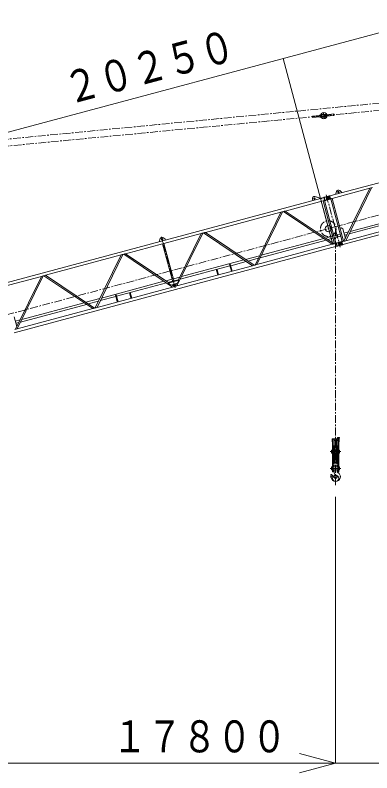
# Model space of a CAD drawing. Units: millimetres on the paper, enlarged 100 times, with parts at other scales. Extents: x -19862 to 20428, y -14084 to 14197.
# Drawn here: x -9886 to -7021, y 1256 to 7339 of the extents above; entities that cross this region are included whole.
import ezdxf
from ezdxf.enums import TextEntityAlignment as Align

# ---------------------------------------------------------------- set-up
doc = ezdxf.new("R2010")
doc.units = ezdxf.units.MM
doc.header["$LTSCALE"] = 100
doc.header["$PDMODE"] = 32
doc.header["$PDSIZE"] = 50
doc.linetypes.add('CHAIN1', pattern=[8, 5, -1, 1, -1])
doc.linetypes.add('USER2', pattern=[2, 1.25, -0.25, 0.25, -0.25])
for name, color, linetype, lineweight in [('0-3_SABU0', 7, 'Continuous', 18), ('1-0_SABU17', 3, 'USER2', 18), ('1-1_SABU20', 5, 'Continuous', 9)]:
    doc.layers.add(name, color=color, linetype=linetype, lineweight=lineweight)
doc.styles.add('ＭＳ ゴシック', font='')
doc.styles.get('ＭＳ ゴシック').set_extended_font_data('MS Gothic')

# ---------------------------------------------------------------- blocks, each defined once
blk = doc.blocks.new('全体立面')
at = {"layer": '0-3_SABU0', "linetype": 'USER2'}
for p, q in [((-5762.1, 5587.2), (20799, 8154.6)), ((-5752.5, 5488), (10179.6, 7012.1)), ((10175.8, 7052), (10183.4, 6972.3)), ((10355.9, 5227.8), (15633.7, 6641.9)), ((10218.2, 5741.6), (10443.9, 4899.3)), ((10218.2, 5741.6), (10443.9, 4899.3)), ((5078.1, 3813.6), (10355.9, 5227.8)), ((10367.5, 1078.8), (10367.5, 5215.5)), ((7790.5, 4246.3), (7569.9, 5069.5)), ((10343.5, 1799.6), (10391.5, 1799.6)), ((10343.5, 1799.6), (10391.5, 1799.6)), ((10283.5, 1619.6), (10451.5, 1619.6)), ((10283.5, 1619.6), (10451.5, 1619.6)), ((10283.5, 1347.6), (10451.5, 1347.6)), ((10283.5, 1347.6), (10451.5, 1347.6)), ((10343.5, 1439.6), (10391.5, 1439.6)), ((10343.5, 1439.6), (10391.5, 1439.6)), ((10283.5, 1215.6), (10451.5, 1215.6)), ((10283.5, 1215.6), (10451.5, 1215.6))]:
    blk.add_line(p, q, dxfattribs=at)
at = {"layer": '0-3_SABU0'}
for p, q in [((10273.5, 5723.5), (15403.8, 7098.2)), ((9994.5, 7007.3), (10110.7, 7018.4)), ((9996.9, 6981.8), (9994.5, 7007.3)), ((9996.9, 6981.8), (10113.2, 6992.9)), ((10113.5, 6989.7), (10125.7, 6990.9)), ((10205.9, 7039.6), (10140.6, 7033.3)), ((10207.1, 7027.6), (10141.8, 7021.4)), ((10209.5, 7002.1), (10144.2, 6995.9)), ((10210.7, 6990.2), (10145.4, 6983.9)), ((10151.3, 6997.4), (10149, 7021.3)), ((10151.3, 6997.4), (10212.6, 7003.2)), ((10207.1, 7027.6), (10205.9, 7039.6)), ((10209.5, 7002.1), (10210.7, 6990.2)), ((10221.3, 7030.6), (10224, 7001.9)), ((10337.7, 7040.1), (10221.4, 7029)), ((10340.1, 7014.6), (10223.9, 7003.5)), ((10337.7, 7040.1), (10340.1, 7014.6)), ((10482.7, 4942.7), (15666.5, 6331.6)), ((10311.3, 5683.5), (10919.4, 5846.5)), ((10503, 4998.2), (10919.4, 5846.5)), ((10530.9, 5005.7), (10947.3, 5854)), ((10947.3, 5854), (10960.2, 5857.4)), ((10265.7, 5725.3), (10215.4, 5711.9)), ((10266.6, 5724.8), (10265.7, 5725.3)), ((10266.6, 5724.8), (10280.7, 5672.2)), ((10273.5, 5723.5), (10266.8, 5724.2)), ((10286, 5676.8), (10273.5, 5723.5)), ((10383.5, 5797.1), (10370.2, 5761.8)), ((10373.3, 5750.3), (10370.2, 5761.8)), ((10433.7, 5810.6), (10462.9, 5786.7)), ((10466, 5775.1), (10462.9, 5786.7)), ((4995.7, 4309.3), (10126, 5684)), ((9558.6, 5481.8), (10166.7, 5644.8)), ((10002.4, 5650.9), (9996.1, 5674)), ((10036.9, 5712.8), (10152.6, 5675.4)), ((10114.4, 5680.9), (10112.4, 5688.4)), ((10134.5, 5686.3), (10179.4, 5698.3)), ((10152.6, 5675.4), (10154.1, 5680)), ((10350.8, 4957.4), (10166.7, 5644.8)), ((10179.4, 5698.3), (10184.9, 5702.3)), ((10191.9, 5651.6), (10179.4, 5698.3)), ((10184.7, 5702.8), (10185.3, 5703.8)), ((10198.8, 5650.3), (10184.7, 5702.8)), ((10185.3, 5703.8), (10196.1, 5706.7)), ((10187.7, 5650.4), (10191.9, 5651.6)), ((10371.8, 4963.1), (10187.7, 5650.4)), ((10191.9, 5651.6), (10198.6, 5650.9)), ((10196.7, 5704.5), (10196.1, 5706.7)), ((10196.7, 5704.5), (10238.4, 5715.6)), ((10198.8, 5650.3), (10199.8, 5649.7)), ((10199.8, 5649.7), (10210.6, 5652.6)), ((10210, 5654.9), (10251.7, 5666)), ((10210.6, 5652.6), (10210, 5654.9)), ((10213.8, 5709), (10215.4, 5711.9)), ((10214.2, 5701), (10248, 5710.1)), ((10223.4, 5666.6), (10214.2, 5701)), ((10223.4, 5666.6), (10257.2, 5675.7)), ((10227.1, 5659.4), (10229.9, 5657.8)), ((10227.8, 5659), (10268.9, 5670)), ((10280.1, 5671.3), (10229.9, 5657.8)), ((10238.4, 5715.6), (10255.1, 5706)), ((10251.7, 5666), (10261.3, 5682.8)), ((10260.2, 5680.8), (10253.2, 5707.1)), ((10261.3, 5682.8), (10255.1, 5706)), ((10280.7, 5672.2), (10280.1, 5671.3)), ((10286, 5676.8), (10280.6, 5672.8)), ((10286, 5676.8), (10290.3, 5677.9)), ((10474.5, 4990.6), (10290.3, 5677.9)), ((10495.5, 4996.2), (10311.3, 5683.5)), ((10343.3, 4955.4), (9558.6, 5481.8)), ((8275.8, 5138.1), (9489.8, 5463.4)), ((9489.8, 5463.4), (9073.5, 4615.2)), ((9517.7, 5470.9), (9101.4, 4622.6)), ((9517.7, 5470.9), (9530.7, 5474.4)), ((10315.4, 4947.9), (9530.7, 5474.4)), ((10583.7, 5113.2), (11645.5, 5397.7)), ((10604.3, 5155.2), (11606.7, 5423.7)), ((10530.9, 5005.7), (11744.9, 5331)), ((7610.6, 4959.9), (8207.1, 5119.7)), ((7818.6, 4278.9), (8235, 5127.2)), ((7836.8, 4365.4), (8207.1, 5119.7)), ((8235, 5127.2), (8247.9, 5130.7)), ((8247.9, 5130.7), (9032.6, 4604.2)), ((8275.8, 5138.1), (9060.5, 4611.7)), ((10402.3, 5101), (10442, 5111.7)), ((10459, 5209.8), (10439.6, 5204.6)), ((10459, 5209.8), (10483.4, 5195.7)), ((10524.6, 5042.1), (10483.4, 5195.7)), ((10501.7, 5127.7), (10576.4, 5147.7)), ((7551.4, 5038.3), (7538.1, 5003)), ((7541.2, 4991.4), (7538.1, 5003)), ((7601.6, 5051.7), (7630.8, 5027.8)), ((7633.9, 5016.2), (7630.8, 5027.8)), ((10215.9, 5014.7), (9154.2, 4730.2)), ((9174.7, 4772.1), (10177.1, 5040.7)), ((10205, 5048.2), (10318.4, 5078.6)), ((10327.5, 5044.6), (10243.8, 5022.1)), ((10339.4, 5084.2), (10379.1, 5094.8)), ((10379.1, 5094.8), (10384, 5092)), ((10384, 5092), (10391, 5065.7)), ((10399.5, 5096.1), (10402.3, 5101)), ((10399.5, 5096.1), (10406.5, 5069.9)), ((10406.5, 5069.9), (10411.4, 5067)), ((10411.4, 5067), (10451.1, 5077.7)), ((10462.4, 4991.2), (10412.1, 4977.8)), ((10463.3, 4990.7), (10462.4, 4991.2)), ((10463.3, 4990.7), (10477.4, 4938.1)), ((10470.2, 4989.4), (10463.5, 4990.1)), ((10470.2, 4989.4), (10474.5, 4990.6)), ((10482.7, 4942.7), (10470.2, 4989.4)), ((10495.5, 4996.2), (10503, 4998.2)), ((10510.8, 5093.7), (10555.8, 5105.7)), ((5204.9, 3528.5), (10388.6, 4917.4)), ((6993.1, 4794.4), (7589.6, 4954.2)), ((7753.3, 4343), (7589.6, 4954.2)), ((7774.4, 4348.7), (7610.6, 4959.9)), ((9101.4, 4622.6), (10315.4, 4947.9)), ((10343.3, 4955.4), (10350.8, 4957.4)), ((10371.8, 4963.1), (10376.1, 4964.2)), ((10376.1, 4964.2), (10381.6, 4968.2)), ((10388.6, 4917.4), (10376.1, 4964.2)), ((10381.4, 4968.7), (10382, 4969.7)), ((10395.5, 4916.2), (10381.4, 4968.7)), ((10382, 4969.7), (10392.8, 4972.6)), ((10388.6, 4917.4), (10395.4, 4916.8)), ((10393.4, 4970.4), (10392.8, 4972.6)), ((10393.4, 4970.4), (10435.1, 4981.5)), ((10395.5, 4916.2), (10396.5, 4915.6)), ((10396.5, 4915.6), (10407.3, 4918.5)), ((10406.7, 4920.8), (10448.4, 4931.9)), ((10407.3, 4918.5), (10406.7, 4920.8)), ((10410.5, 4974.9), (10412.1, 4977.8)), ((10410.9, 4966.9), (10444.7, 4976)), ((10420.1, 4932.5), (10410.9, 4966.9)), ((10420.1, 4932.5), (10453.9, 4941.5)), ((10423.8, 4925.3), (10426.6, 4923.7)), ((10424.5, 4924.9), (10465.6, 4935.9)), ((10476.9, 4937.2), (10426.6, 4923.7)), ((10435.1, 4981.5), (10451.8, 4971.9)), ((10448.4, 4931.9), (10458, 4948.7)), ((10456.9, 4946.7), (10449.9, 4973)), ((10458, 4948.7), (10451.8, 4971.9)), ((10477.4, 4938.1), (10476.9, 4937.2)), ((10482.7, 4942.7), (10477.3, 4938.7)), ((5710.3, 4450.7), (6924.3, 4776)), ((6924.3, 4776), (6508, 3927.7)), ((6952.2, 4783.5), (6535.9, 3935.2)), ((6952.2, 4783.5), (6965.2, 4786.9)), ((7749.9, 4260.5), (6965.2, 4786.9)), ((6993.1, 4794.4), (7690.9, 4326.3)), ((8922.2, 4704.5), (9146.8, 4764.6)), ((7892, 4428.4), (8894.3, 4697)), ((8664.9, 4624.4), (8677.2, 4627.7)), ((8664.9, 4624.4), (8694.6, 4513.6)), ((8677.2, 4627.7), (8706.9, 4516.9)), ((8933.2, 4670.9), (8683.6, 4604.1)), ((9126.2, 4722.7), (8961.1, 4678.4)), ((7818.6, 4278.9), (9032.6, 4604.2)), ((8671.2, 4600.8), (7871.4, 4386.4)), ((8451.8, 4542), (8475.1, 4454.8)), ((8464.2, 4545.3), (8487.5, 4458.1)), ((9060.5, 4611.7), (9073.5, 4615.2)), ((5033.5, 4269.4), (5641.6, 4432.3)), ((5225.2, 3584), (5641.6, 4432.3)), ((5253.1, 3591.5), (5669.5, 4439.8)), ((5669.5, 4439.8), (5682.4, 4443.2)), ((5682.4, 4443.2), (6467.1, 3916.8)), ((5710.3, 4450.7), (6495, 3924.3)), ((7639.5, 4360.8), (7741.3, 4388)), ((7762.3, 4393.7), (7864.1, 4420.9)), ((6535.9, 3935.2), (7749.9, 4260.5)), ((6609.2, 4084.7), (7611.6, 4353.3)), ((7650.4, 4327.2), (6850.6, 4112.9)), ((7676.9, 4322.5), (7850.8, 4369.1)), ((7676.9, 4322.5), (7721, 4293)), ((7750.4, 4354), (7678.3, 4334.7)), ((7733.4, 4258.7), (7737.4, 4268.9)), ((7733.4, 4258.7), (7734, 4256.3)), ((7735, 4296.7), (7777.8, 4268)), ((7745.5, 4289.6), (7748.4, 4296.9)), ((7767.9, 4288.6), (7764.5, 4301.2)), ((7768.9, 4289.9), (7769.2, 4288.6)), ((7843.5, 4379), (7771.4, 4359.7)), ((7777.8, 4268), (7790.7, 4271.4)), ((7788.9, 4294.2), (7785.6, 4306.8)), ((7787.4, 4294.9), (7787.8, 4293.6)), ((7790.7, 4271.4), (7813.4, 4317.7)), ((7801.7, 4311.2), (7807.8, 4306.3)), ((7825.3, 4292.4), (7833.8, 4285.6)), ((7833.8, 4285.6), (7834.5, 4283.2)), ((7057.6, 4168.4), (7081, 4081.3)), ((7070, 4171.7), (7093.4, 4084.6)), ((6356.7, 4017), (6581.3, 4077.2)), ((6395.6, 3991), (6560.7, 4035.3)), ((6588.7, 4042.7), (6838.2, 4109.6)), ((6831.9, 4133.3), (6861.6, 4022.5)), ((5253.1, 3591.5), (6467.1, 3916.8)), ((5305.9, 3699), (6367.7, 3983.5)), ((5326.5, 3741), (6328.8, 4009.6)), ((6495, 3924.3), (6508, 3927.7)), ((5246.8, 3627.9), (5205.6, 3781.5)), ((5223.8, 3713.5), (5298.6, 3733.5)), ((5233, 3679.5), (5278, 3691.5)), ((5217.7, 3582), (5225.2, 3584)), ((10425.6, 1845.2), (10404.8, 1845.2)), ((10404.8, 1834), (10425.6, 1834)), ((10311.5, 1823.6), (10425.6, 1823.6)), ((10316.3, 1818.8), (10418.7, 1818.8)), ((10316.3, 1291.6), (10316.3, 1818.8)), ((10316.3, 1818.8), (10418.7, 1818.8)), ((10316.3, 1291.6), (10316.3, 1818.8)), ((10331.5, 1291.6), (10331.5, 1818.8)), ((10331.5, 1291.6), (10331.5, 1818.8)), ((10331.5, 1711.6), (10344.3, 1711.6)), ((10331.5, 1711.6), (10344.3, 1711.6)), ((10344.3, 1427.6), (10344.3, 1711.6)), ((10344.3, 1427.6), (10344.3, 1711.6)), ((10353.3, 1428.9), (10353.3, 1810.4)), ((10353.3, 1810.4), (10358, 1810.4)), ((10353.3, 1428.9), (10353.3, 1810.4)), ((10353.3, 1810.4), (10358, 1810.4)), ((10358, 1428.9), (10358, 1810.4)), ((10362, 1799), (10358, 1810.4)), ((10358, 1428.9), (10358, 1810.4)), ((10362, 1799), (10358, 1810.4)), ((10372.9, 1799), (10376.9, 1810.4)), ((10372.9, 1799), (10376.9, 1810.4)), ((10376.9, 1428.9), (10376.9, 1810.4)), ((10376.9, 1810.4), (10381.7, 1810.4)), ((10376.9, 1428.9), (10376.9, 1810.4)), ((10376.9, 1810.4), (10381.7, 1810.4)), ((10381.7, 1428.9), (10381.7, 1810.4)), ((10381.7, 1428.9), (10381.7, 1810.4)), ((10390.7, 1427.6), (10390.7, 1711.6)), ((10390.7, 1711.6), (10403.5, 1711.6)), ((10390.7, 1427.6), (10390.7, 1711.6)), ((10390.7, 1711.6), (10403.5, 1711.6)), ((10403.5, 1291.6), (10403.5, 1818.8)), ((10403.5, 1291.6), (10403.5, 1818.8)), ((10418.7, 1291.6), (10418.7, 1818.8)), ((10418.7, 1291.6), (10418.7, 1818.8)), ((10418.7, 1291.6), (10418.7, 1818.8)), ((10418.7, 1291.6), (10418.7, 1818.8)), ((10418.7, 1775.6), (10423.5, 1775.6)), ((10418.7, 1775.6), (10423.5, 1775.6)), ((10423.5, 1775.6), (10423.5, 1823.6)), ((10423.5, 1775.6), (10423.5, 1823.6)), ((10316.3, 1643.6), (10304.3, 1643.6)), ((10316.3, 1643.6), (10304.3, 1643.6)), ((10344.3, 1667.6), (10349.1, 1667.6)), ((10344.3, 1667.6), (10349.1, 1667.6)), ((10349.1, 1559.6), (10349.1, 1679.6)), ((10349.1, 1679.6), (10353.3, 1679.6)), ((10349.1, 1559.6), (10349.1, 1679.6)), ((10349.1, 1679.6), (10353.3, 1679.6)), ((10381.7, 1679.6), (10385.9, 1679.6)), ((10381.7, 1679.6), (10385.9, 1679.6)), ((10385.9, 1559.6), (10385.9, 1679.6)), ((10385.9, 1559.6), (10385.9, 1679.6)), ((10385.9, 1667.6), (10390.7, 1667.6)), ((10385.9, 1667.6), (10390.7, 1667.6)), ((10418.7, 1643.6), (10430.7, 1643.6)), ((10418.7, 1643.6), (10430.7, 1643.6)), ((10418.7, 1595.6), (10430.7, 1595.6)), ((10418.7, 1595.6), (10430.7, 1595.6)), ((10430.7, 1595.6), (10430.7, 1643.6)), ((10430.7, 1595.6), (10430.7, 1643.6)), ((10344.3, 1571.6), (10349.1, 1571.6)), ((10344.3, 1571.6), (10349.1, 1571.6)), ((10349.1, 1559.6), (10353.3, 1559.6)), ((10349.1, 1559.6), (10353.3, 1559.6)), ((10381.7, 1559.6), (10385.9, 1559.6)), ((10381.7, 1559.6), (10385.9, 1559.6)), ((10385.9, 1571.6), (10390.7, 1571.6)), ((10385.9, 1571.6), (10390.7, 1571.6)), ((10316.3, 1371.6), (10304.3, 1371.6)), ((10304.3, 1323.6), (10304.3, 1371.6)), ((10316.3, 1371.6), (10304.3, 1371.6)), ((10304.3, 1323.6), (10304.3, 1371.6)), ((10331.5, 1427.6), (10344.3, 1427.6)), ((10331.5, 1427.6), (10344.3, 1427.6)), ((10331.5, 1371.6), (10403.5, 1371.6)), ((10331.5, 1371.6), (10403.5, 1371.6)), ((10339.5, 1403.6), (10395.5, 1403.6)), ((10339.5, 1371.6), (10339.5, 1403.6)), ((10339.5, 1403.6), (10395.5, 1403.6)), ((10339.5, 1371.6), (10339.5, 1403.6)), ((10353.3, 1428.9), (10358, 1428.9)), ((10353.3, 1428.9), (10358, 1428.9)), ((10362, 1440.3), (10358, 1428.9)), ((10362, 1440.3), (10358, 1428.9)), ((10390.7, 1427.6), (10403.5, 1427.6)), ((10390.7, 1427.6), (10403.5, 1427.6)), ((10395.5, 1371.6), (10395.5, 1403.6)), ((10395.5, 1371.6), (10395.5, 1403.6)), ((10418.7, 1371.6), (10430.7, 1371.6)), ((10418.7, 1371.6), (10430.7, 1371.6)), ((10430.7, 1323.6), (10430.7, 1371.6)), ((10430.7, 1323.6), (10430.7, 1371.6)), ((10316.3, 1323.6), (10304.3, 1323.6)), ((10316.3, 1323.6), (10304.3, 1323.6)), ((10316.3, 1291.6), (10331.5, 1291.6)), ((10316.3, 1291.6), (10331.5, 1291.6)), ((10331.5, 1323.6), (10403.5, 1323.6)), ((10331.5, 1323.6), (10403.5, 1323.6)), ((10343.5, 1290.5), (10343.5, 1323.6)), ((10343.5, 1290.5), (10343.5, 1323.6)), ((10391.5, 1303.6), (10391.5, 1323.6)), ((10391.5, 1303.6), (10391.5, 1323.6)), ((10403.5, 1291.6), (10418.7, 1291.6)), ((10403.5, 1291.6), (10418.7, 1291.6)), ((10418.7, 1323.6), (10430.7, 1323.6)), ((10418.7, 1323.6), (10430.7, 1323.6))]:
    blk.add_line(p, q, dxfattribs=at)
at = {"layer": '0-3_SABU0', "linetype": 'USER2'}
blk.add_lwpolyline([(10179.6, 7012.1), (20691.6, 8017.8), (20811.1, 8029.2)], dxfattribs=at)
at = {"layer": '0-3_SABU0'}
for points in [[(10113.5, 6989.7), (10110.4, 7021.6), (10122.6, 7022.8)], [(10149, 7021.3), (10210.3, 7027.1), (10212.5, 7029.7), (10221.3, 7030.6)], [(10212.6, 7003.2), (10215.3, 7001.1), (10224, 7001.9)], [(10214.2, 5709.8), (10255.3, 5720.8), (10268.9, 5670)], [(10154.1, 5680), (10055.2, 5711.9), (10053.7, 5707.4)], [(10391, 5065.7), (10388.2, 5060.8), (10348.5, 5050.2)], [(10410.9, 4975.7), (10452, 4986.7), (10465.6, 4935.9)], [(7721, 4293), (7827.4, 4321.5), (7850.8, 4369.1)], [(6831.9, 4133.3), (6844.3, 4136.6), (6873.9, 4025.8)], [(10316.3, 1775.6), (10311.5, 1775.6), (10311.5, 1823.6)], [(10316.3, 1775.6), (10311.5, 1775.6), (10311.5, 1823.6)], [(10316.3, 1595.6), (10304.3, 1595.6), (10304.3, 1643.6)], [(10316.3, 1595.6), (10304.3, 1595.6), (10304.3, 1643.6)], [(10372.9, 1440.3), (10376.9, 1428.9), (10381.7, 1428.9)], [(10372.9, 1440.3), (10376.9, 1428.9), (10381.7, 1428.9)]]:
    blk.add_lwpolyline(points, dxfattribs=at)
for centre, radius in [((10413.4, 5785.9), 11.2), ((10027.1, 5682.3), 11.2), ((10232.7, 5687.5), 13), ((10232.7, 5687.5), 13), ((7581.3, 5027), 11.2), ((10429.4, 4953.4), 13), ((10429.4, 4953.4), 13)]:
    blk.add_circle(centre, radius, dxfattribs=at)
at = {"layer": '0-3_SABU0', "linetype": 'USER2'}
blk.add_circle((10251.1, 5199.3), 126, dxfattribs=at)
at = {"layer": '0-3_SABU0'}
for centre, radius, start, end in [((10143, 7008.6), 24.8, 95.46464, 275.46464), ((10143, 7008.6), 12.8, 95.46464, 275.46464), ((10947.3, 5798.3), 55.7, 89.95576, 120.04424), ((10413.4, 5785.9), 32, 50.66587, 159.33413), ((10027.1, 5682.3), 32, 72.09625, 195), ((10185.1, 5618.1), 32.4, 85.35804, 124.64196), ((10308.7, 5651.3), 32.4, 85.35804, 124.64196), ((9558.5, 5426.2), 55.7, 89.95576, 120.04424), ((9517.7, 5415.2), 55.7, 89.95576, 120.04424), ((8234.9, 5071.5), 55.7, 89.95576, 120.04424), ((8275.8, 5082.5), 55.7, 89.95576, 120.04424), ((7581.3, 5027), 32, 50.66587, 159.33413), ((10477.1, 5022.8), 32.4, 265.35804, 304.64196), ((10503.1, 5053.9), 55.7, 269.95576, 300.04424), ((7608, 4927.6), 32.4, 85.35804, 124.64196), ((10315.4, 5003.6), 55.7, 269.95576, 300.04424), ((10353.4, 4989.7), 32.4, 265.35804, 304.64196), ((6952.2, 4727.8), 55.7, 89.95576, 120.04424), ((6993, 4738.8), 55.7, 89.95576, 120.04424), ((9032.7, 4659.9), 55.7, 269.95576, 300.04424), ((9073.5, 4670.8), 55.7, 269.95576, 300.04424), ((5669.4, 4384.1), 55.7, 89.95576, 120.04424), ((5710.3, 4395), 55.7, 89.95576, 120.04424), ((7749.9, 4316.2), 55.7, 269.95576, 300.04424), ((7790.8, 4327.1), 55.7, 269.95576, 300.04424), ((6467.2, 3972.4), 55.7, 269.95576, 300.04424), ((6508, 3983.4), 55.7, 269.95576, 300.04424), ((5225.3, 3639.7), 55.7, 269.95576, 300.04424), ((10404.8, 1839.6), 5.6, 90, 270), ((10425.6, 1839.6), 5.6, 270, 90), ((10367.5, 1800.9), 5.76, 199.38193, 340.61807), ((10367.5, 1800.9), 5.76, 199.38193, 340.61807), ((10367.5, 1438.4), 5.76, 19.38193, 160.61807), ((10367.5, 1438.4), 5.76, 19.38193, 160.61807), ((10297.5, 1243.6), 8, 51.56597, 199.11759), ((10297.5, 1243.6), 8, 51.56597, 199.11759), ((10138.7, 1188.5), 160, 4.97638, 19.11759), ((10138.7, 1188.5), 160, 4.97638, 19.11759), ((10202.5, 1123.9), 160.8, 29.08388, 51.56597), ((10202.5, 1123.9), 160.8, 29.08388, 51.56597), ((10367.5, 1215.6), 28, 209.08388, 69.57702), ((10367.5, 1215.6), 28, 209.08388, 69.57702), ((10395.3, 1290.5), 51.9, 180, 249.57702), ((10395.3, 1290.5), 51.9, 180, 249.57702), ((10369.5, 1214.8), 76, 270, 62.61561), ((10369.5, 1214.8), 76, 270, 62.61561), ((10415.5, 1303.6), 24, 180, 242.61561), ((10415.5, 1303.6), 24, 180, 242.61561), ((10367.5, 1208.4), 69.6, 184.97638, 270), ((10367.5, 1208.4), 69.6, 184.97638, 270)]:
    blk.add_arc(centre, radius, start, end, dxfattribs=at)
for centre, major_axis, start_param, end_param in [((7778.4, 4291.4), (10.5, 2.8), 3.1415927, 6.2831853), ((7778.2, 4292.4), (9.27, 2.48), 3.1415923, 6.2831853), ((7778.2, 4292.4), (10.5, 2.8), 3.9736084, 5.4511695)]:
    blk.add_ellipse(centre, major_axis=major_axis, ratio=0.707107, start_param=start_param, end_param=end_param, dxfattribs=at)
blk.add_ellipse((7778.5, 4291.1), major_axis=(9.27, 2.48), ratio=0.707107, dxfattribs=at)
for p in [(10179.6, 7012.1), (10251.1, 5199.3), (10367.5, 1187.6)]:
    blk.add_point(p, dxfattribs=at)

msp = doc.modelspace()

# ---------------------------------------------------------------- linework, layer by layer
at = {"layer": '1-1_SABU20', "color": 2}
for p, q in [((-15557.9, 4894.1), (-2456, 8404.7)), ((-14432.2, 1333.1), (-2032.2, 1333.1))]:
    msp.add_line(p, q, dxfattribs=at)
at = {"layer": '1-1_SABU20', "color": 4}
for p, q in [((-7733.9, 6990.5), (-7368.2, 5625.8)), ((-7312.2, 1333.1), (-7312.2, 3471.2))]:
    msp.add_line(p, q, dxfattribs=at)
at = {"layer": '1-1_SABU20', "color": 3, "linetype": 'CHAIN1'}
msp.add_line((-7333.5, 5496.3), (-7412.2, 5790), dxfattribs=at)
at = {"layer": '1-1_SABU20'}
for q in [(-7602, 1410.8), (-7602, 1255.5)]:
    msp.add_line((-7312.2, 1333.1), q, dxfattribs=at)

# ---------------------------------------------------------------- block references
at = {"layer": '1-0_SABU17', "xscale": 0.5, "yscale": 0.5}
msp.add_blockref('全体立面', (-12495.9, 3025.4), dxfattribs=at)

# ---------------------------------------------------------------- texts
at = {"layer": '1-1_SABU20', "color": 7, "style": 'ＭＳ ゴシック', "width": 0.8}
msp.add_text('２０２５０', height=256.6, rotation=15, dxfattribs=at).set_placement((-9430.3, 6546.3), align=Align.BOTTOM_LEFT)
msp.add_text('１７８００', height=256.6, dxfattribs=at).set_placement((-9105.1, 1343.1), align=Align.BOTTOM_LEFT)

doc.saveas('drawing.dxf')
